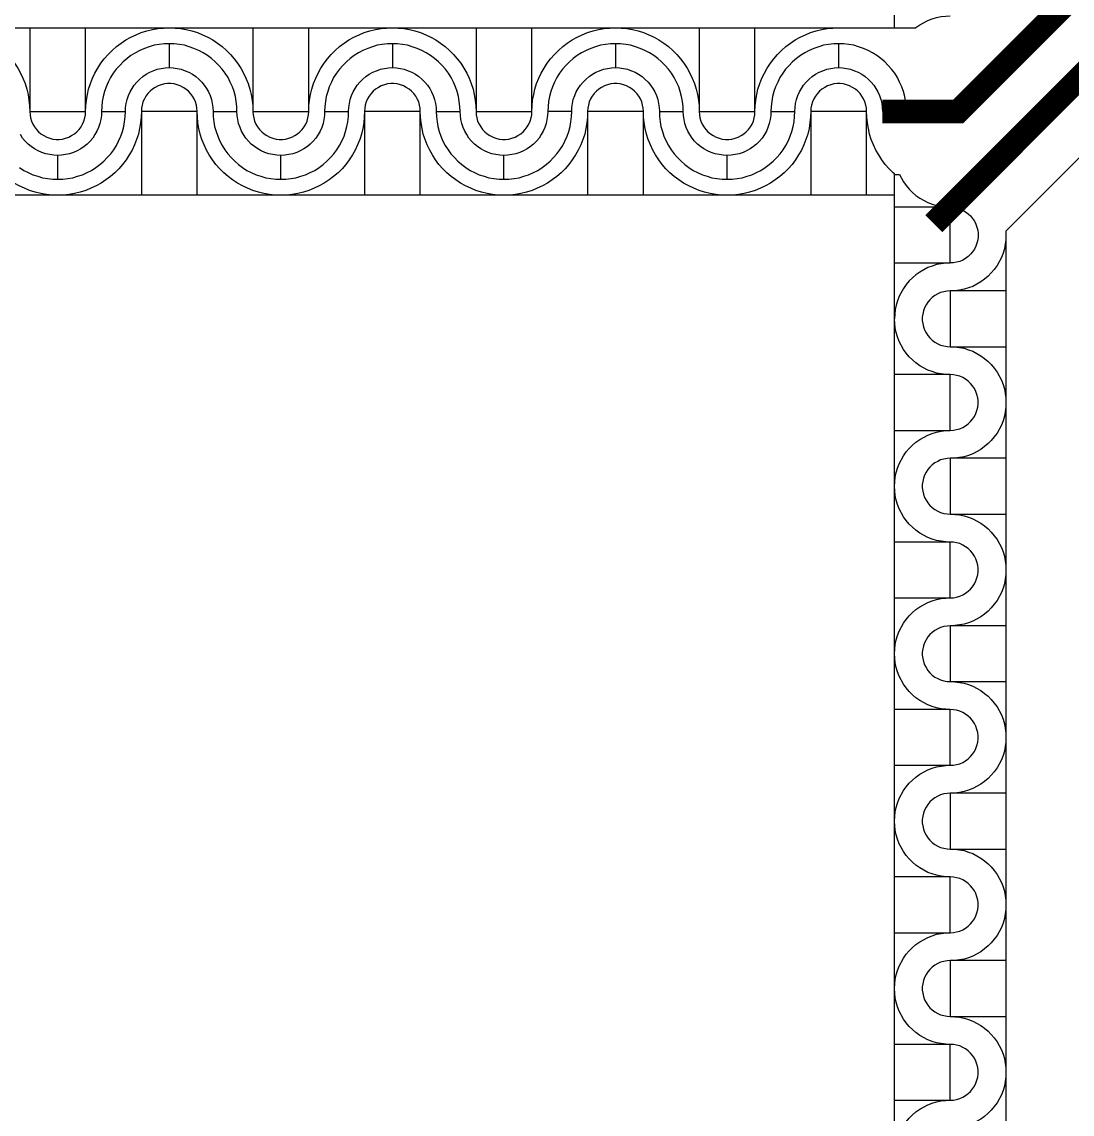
# Model space of a CAD drawing. Extents: x 190.8 to 267.1, y 124 to 174.8.
# Drawn here: x 232.27 to 233.588, y 162.423 to 163.793 of the extents above; entities that cross this region are included whole.
import ezdxf

# ---------------------------------------------------------------- set-up
doc = ezdxf.new("R2010")
doc.units = 0
doc.header["$MEASUREMENT"] = 0

msp = doc.modelspace()

# ---------------------------------------------------------------- linework, layer by layer
msp.add_line((231.2646, 163.7856), (233.3913, 163.7856))
for points in [[(233.3646, 163.7856), (233.3646, 165.8023)], [(233.3913, 163.7856), (233.3916, 163.7858), (233.3964, 163.7893), (233.4064, 163.7948), (233.4119, 163.7968), (233.4174, 163.7986), (233.4231, 163.7996), (233.4289, 163.8003), (233.4346, 163.8006)], [(232.1746, 163.7856), (232.1819, 163.7853), (232.1889, 163.7846), (232.1959, 163.7833), (232.2029, 163.7818), (232.2099, 163.7796), (232.2164, 163.7768), (232.2229, 163.7738), (232.2291, 163.7703), (232.2351, 163.7663), (232.2409, 163.7621), (232.2464, 163.7573), (232.2514, 163.7523), (232.2561, 163.7468), (232.2604, 163.7411), (232.2644, 163.7351), (232.2679, 163.7288), (232.2709, 163.7223), (232.2736, 163.7158), (232.2759, 163.7088), (232.2774, 163.7018), (232.2786, 163.6948), (232.2794, 163.6878), (232.2796, 163.6806)], [(232.2796, 163.7856), (232.2796, 163.6806), (232.3496, 163.6806), (232.3496, 163.7856)], [(232.3496, 163.6806), (232.3499, 163.6878), (232.3506, 163.6948), (232.3519, 163.7018), (232.3534, 163.7088), (232.3556, 163.7158), (232.3584, 163.7223), (232.3614, 163.7288), (232.3649, 163.7351), (232.3689, 163.7411), (232.3731, 163.7468), (232.3779, 163.7523), (232.3829, 163.7573), (232.3884, 163.7621), (232.3941, 163.7663), (232.4001, 163.7703), (232.4064, 163.7738), (232.4129, 163.7768), (232.4194, 163.7796), (232.4264, 163.7818), (232.4334, 163.7833), (232.4404, 163.7846), (232.4474, 163.7853), (232.4546, 163.7856)], [(232.4546, 163.7856), (232.4619, 163.7853), (232.4689, 163.7846), (232.4759, 163.7833), (232.4829, 163.7818), (232.4899, 163.7796), (232.4964, 163.7768), (232.5029, 163.7738), (232.5091, 163.7703), (232.5151, 163.7663), (232.5209, 163.7621), (232.5264, 163.7573), (232.5314, 163.7523), (232.5361, 163.7468), (232.5404, 163.7411), (232.5444, 163.7351), (232.5479, 163.7288), (232.5509, 163.7223), (232.5536, 163.7158), (232.5559, 163.7088), (232.5574, 163.7018), (232.5586, 163.6948), (232.5594, 163.6878), (232.5596, 163.6806)], [(232.5596, 163.7856), (232.5596, 163.6806), (232.6296, 163.6806), (232.6296, 163.7856)], [(232.6296, 163.6806), (232.6299, 163.6878), (232.6306, 163.6948), (232.6319, 163.7018), (232.6334, 163.7088), (232.6356, 163.7158), (232.6384, 163.7223), (232.6414, 163.7288), (232.6449, 163.7351), (232.6489, 163.7411), (232.6531, 163.7468), (232.6579, 163.7523), (232.6629, 163.7573), (232.6684, 163.7621), (232.6741, 163.7663), (232.6801, 163.7703), (232.6864, 163.7738), (232.6929, 163.7768), (232.6994, 163.7796), (232.7064, 163.7818), (232.7134, 163.7833), (232.7204, 163.7846), (232.7274, 163.7853), (232.7346, 163.7856)], [(232.7346, 163.7856), (232.7419, 163.7853), (232.7489, 163.7846), (232.7559, 163.7833), (232.7629, 163.7818), (232.7699, 163.7796), (232.7764, 163.7768), (232.7829, 163.7738), (232.7891, 163.7703), (232.7951, 163.7663), (232.8009, 163.7621), (232.8064, 163.7573), (232.8114, 163.7523), (232.8161, 163.7468), (232.8204, 163.7411), (232.8244, 163.7351), (232.8279, 163.7288), (232.8309, 163.7223), (232.8336, 163.7158), (232.8359, 163.7088), (232.8374, 163.7018), (232.8386, 163.6948), (232.8394, 163.6878), (232.8396, 163.6806)], [(232.8396, 163.7856), (232.8396, 163.6806), (232.9096, 163.6806), (232.9096, 163.7856)], [(232.9096, 163.6806), (232.9099, 163.6878), (232.9106, 163.6948), (232.9119, 163.7018), (232.9134, 163.7088), (232.9156, 163.7158), (232.9184, 163.7223), (232.9214, 163.7288), (232.9249, 163.7351), (232.9289, 163.7411), (232.9331, 163.7468), (232.9379, 163.7523), (232.9429, 163.7573), (232.9484, 163.7621), (232.9541, 163.7663), (232.9601, 163.7703), (232.9664, 163.7738), (232.9729, 163.7768), (232.9794, 163.7796), (232.9864, 163.7818), (232.9934, 163.7833), (233.0004, 163.7846), (233.0074, 163.7853), (233.0146, 163.7856)], [(233.0146, 163.7856), (233.0219, 163.7853), (233.0289, 163.7846), (233.0359, 163.7833), (233.0429, 163.7818), (233.0499, 163.7796), (233.0564, 163.7768), (233.0629, 163.7738), (233.0691, 163.7703), (233.0751, 163.7663), (233.0809, 163.7621), (233.0864, 163.7573), (233.0914, 163.7523), (233.0961, 163.7468), (233.1004, 163.7411), (233.1044, 163.7351), (233.1079, 163.7288), (233.1109, 163.7223), (233.1136, 163.7158), (233.1159, 163.7088), (233.1174, 163.7018), (233.1186, 163.6948), (233.1194, 163.6878), (233.1196, 163.6806)], [(233.1196, 163.7856), (233.1196, 163.6806), (233.1896, 163.6806), (233.1896, 163.7856)], [(233.1896, 163.6806), (233.1899, 163.6878), (233.1906, 163.6948), (233.1919, 163.7018), (233.1934, 163.7088), (233.1956, 163.7158), (233.1984, 163.7223), (233.2014, 163.7288), (233.2049, 163.7351), (233.2089, 163.7411), (233.2131, 163.7468), (233.2179, 163.7523), (233.2229, 163.7573), (233.2284, 163.7621), (233.2341, 163.7663), (233.2401, 163.7703), (233.2464, 163.7738), (233.2529, 163.7768), (233.2594, 163.7796), (233.2664, 163.7818), (233.2734, 163.7833), (233.2804, 163.7846), (233.2874, 163.7853), (233.2946, 163.7856)], [(232.4546, 163.7656), (232.4484, 163.7653), (232.4419, 163.7646), (232.4356, 163.7636), (232.4296, 163.7618), (232.4236, 163.7598), (232.4176, 163.7571), (232.4121, 163.7543), (232.4066, 163.7508), (232.4016, 163.7471), (232.3969, 163.7428), (232.3924, 163.7383), (232.3881, 163.7336), (232.3844, 163.7286), (232.3809, 163.7231), (232.3781, 163.7176), (232.3754, 163.7116), (232.3734, 163.7056), (232.3716, 163.6996), (232.3706, 163.6933), (232.3699, 163.6868), (232.3696, 163.6806), (232.3996, 163.6806), (232.3999, 163.6856), (232.4006, 163.6906), (232.4016, 163.6956), (232.4034, 163.7006), (232.4054, 163.7051), (232.4079, 163.7096), (232.4106, 163.7138), (232.4139, 163.7176), (232.4176, 163.7213), (232.4214, 163.7246), (232.4256, 163.7273), (232.4301, 163.7298), (232.4346, 163.7318), (232.4396, 163.7336), (232.4446, 163.7346), (232.4496, 163.7353), (232.4546, 163.7356)], [(232.7346, 163.7656), (232.7284, 163.7653), (232.7219, 163.7646), (232.7156, 163.7636), (232.7096, 163.7618), (232.7036, 163.7598), (232.6976, 163.7571), (232.6921, 163.7543), (232.6866, 163.7508), (232.6816, 163.7471), (232.6769, 163.7428), (232.6724, 163.7383), (232.6681, 163.7336), (232.6644, 163.7286), (232.6609, 163.7231), (232.6581, 163.7176), (232.6554, 163.7116), (232.6534, 163.7056), (232.6516, 163.6996), (232.6506, 163.6933), (232.6499, 163.6868), (232.6496, 163.6806), (232.6796, 163.6806), (232.6799, 163.6856), (232.6806, 163.6906), (232.6816, 163.6956), (232.6834, 163.7006), (232.6854, 163.7051), (232.6879, 163.7096), (232.6906, 163.7138), (232.6939, 163.7176), (232.6976, 163.7213), (232.7014, 163.7246), (232.7056, 163.7273), (232.7101, 163.7298), (232.7146, 163.7318), (232.7196, 163.7336), (232.7246, 163.7346), (232.7296, 163.7353), (232.7346, 163.7356)], [(233.0146, 163.7656), (233.0084, 163.7653), (233.0019, 163.7646), (232.9956, 163.7636), (232.9896, 163.7618), (232.9836, 163.7598), (232.9776, 163.7571), (232.9721, 163.7543), (232.9666, 163.7508), (232.9616, 163.7471), (232.9569, 163.7428), (232.9524, 163.7383), (232.9481, 163.7336), (232.9444, 163.7286), (232.9409, 163.7231), (232.9381, 163.7176), (232.9354, 163.7116), (232.9334, 163.7056), (232.9316, 163.6996), (232.9306, 163.6933), (232.9299, 163.6868), (232.9296, 163.6806)], [(233.2946, 163.7656), (233.2884, 163.7653), (233.2819, 163.7646), (233.2756, 163.7636), (233.2696, 163.7618), (233.2636, 163.7598), (233.2576, 163.7571), (233.2521, 163.7543), (233.2466, 163.7508), (233.2416, 163.7471), (233.2369, 163.7428), (233.2324, 163.7383), (233.2281, 163.7336), (233.2244, 163.7286), (233.2209, 163.7231), (233.2181, 163.7176), (233.2154, 163.7116), (233.2134, 163.7056), (233.2116, 163.6996), (233.2106, 163.6933), (233.2099, 163.6868), (233.2096, 163.6806), (233.2396, 163.6806), (233.2399, 163.6856), (233.2406, 163.6906), (233.2416, 163.6956), (233.2434, 163.7006), (233.2454, 163.7051), (233.2479, 163.7096), (233.2506, 163.7138), (233.2539, 163.7176), (233.2576, 163.7213), (233.2614, 163.7246), (233.2656, 163.7273), (233.2701, 163.7298), (233.2746, 163.7318), (233.2796, 163.7336), (233.2846, 163.7346), (233.2896, 163.7353), (233.2946, 163.7356)], [(232.9596, 163.6806), (232.9599, 163.6856), (232.9606, 163.6906), (232.9616, 163.6956), (232.9634, 163.7006), (232.9654, 163.7051), (232.9679, 163.7096), (232.9706, 163.7138), (232.9739, 163.7176), (232.9776, 163.7213), (232.9814, 163.7246), (232.9856, 163.7273), (232.9901, 163.7298), (232.9946, 163.7318), (232.9996, 163.7336), (233.0046, 163.7346), (233.0096, 163.7353), (233.0146, 163.7356)], [(232.4896, 163.6806), (232.4894, 163.6846), (232.4886, 163.6886), (232.4876, 163.6926), (232.4859, 163.6963), (232.4839, 163.6998), (232.4814, 163.7031), (232.4786, 163.7061), (232.4756, 163.7086), (232.4721, 163.7108), (232.4684, 163.7128), (232.4646, 163.7141), (232.4606, 163.7151), (232.4566, 163.7156), (232.4526, 163.7156), (232.4486, 163.7151), (232.4446, 163.7141), (232.4406, 163.7128), (232.4371, 163.7108), (232.4336, 163.7086), (232.4306, 163.7061), (232.4279, 163.7031), (232.4254, 163.6998), (232.4234, 163.6963), (232.4216, 163.6926), (232.4206, 163.6886), (232.4199, 163.6846), (232.4196, 163.6806)], [(232.7696, 163.6806), (232.7694, 163.6846), (232.7686, 163.6886), (232.7676, 163.6926), (232.7659, 163.6963), (232.7639, 163.6998), (232.7614, 163.7031), (232.7586, 163.7061), (232.7556, 163.7086), (232.7521, 163.7108), (232.7484, 163.7128), (232.7446, 163.7141), (232.7406, 163.7151), (232.7366, 163.7156), (232.7326, 163.7156), (232.7286, 163.7151), (232.7246, 163.7141), (232.7206, 163.7128), (232.7171, 163.7108), (232.7136, 163.7086), (232.7106, 163.7061), (232.7079, 163.7031), (232.7054, 163.6998), (232.7034, 163.6963), (232.7016, 163.6926), (232.7006, 163.6886), (232.6999, 163.6846), (232.6996, 163.6806)], [(233.0496, 163.6806), (233.0494, 163.6846), (233.0486, 163.6886), (233.0476, 163.6926), (233.0459, 163.6963), (233.0439, 163.6998), (233.0414, 163.7031), (233.0386, 163.7061), (233.0356, 163.7086), (233.0321, 163.7108), (233.0284, 163.7128), (233.0246, 163.7141), (233.0206, 163.7151), (233.0166, 163.7156), (233.0126, 163.7156), (233.0086, 163.7151), (233.0046, 163.7141), (233.0006, 163.7128), (232.9971, 163.7108), (232.9936, 163.7086), (232.9906, 163.7061), (232.9879, 163.7031), (232.9854, 163.6998), (232.9834, 163.6963), (232.9816, 163.6926), (232.9806, 163.6886), (232.9799, 163.6846), (232.9796, 163.6806)], [(233.3296, 163.6806), (233.3294, 163.6846), (233.3286, 163.6886), (233.3276, 163.6926), (233.3259, 163.6963), (233.3239, 163.6998), (233.3214, 163.7031), (233.3186, 163.7061), (233.3156, 163.7086), (233.3121, 163.7108), (233.3084, 163.7128), (233.3046, 163.7141), (233.3006, 163.7151), (233.2966, 163.7156), (233.2926, 163.7156), (233.2886, 163.7151), (233.2846, 163.7141), (233.2806, 163.7128), (233.2771, 163.7108), (233.2736, 163.7086), (233.2706, 163.7061), (233.2679, 163.7031), (233.2654, 163.6998), (233.2634, 163.6963), (233.2616, 163.6926), (233.2606, 163.6886), (233.2599, 163.6846), (233.2596, 163.6806)], [(232.3146, 163.5756), (232.3074, 163.5758), (232.3004, 163.5766), (232.2934, 163.5778), (232.2864, 163.5793), (232.2794, 163.5816), (232.2729, 163.5843), (232.2664, 163.5873), (232.2601, 163.5908), (232.2541, 163.5948), (232.2484, 163.5991), (232.2429, 163.6038), (232.2379, 163.6088), (232.2331, 163.6143), (232.2289, 163.6201), (232.2249, 163.6261), (232.2214, 163.6323), (232.2184, 163.6388), (232.2156, 163.6453), (232.2134, 163.6523), (232.2119, 163.6593), (232.2106, 163.6663), (232.2099, 163.6733), (232.2096, 163.6806)], [(232.2796, 163.6806), (232.2799, 163.6766), (232.2806, 163.6726), (232.2816, 163.6686), (232.2834, 163.6648), (232.2854, 163.6613), (232.2879, 163.6581), (232.2906, 163.6551), (232.2936, 163.6526), (232.2971, 163.6503), (232.3009, 163.6483), (232.3046, 163.6471), (232.3086, 163.6461), (232.3126, 163.6456), (232.3166, 163.6456), (232.3206, 163.6461), (232.3246, 163.6471), (232.3286, 163.6483), (232.3321, 163.6503), (232.3356, 163.6526), (232.3386, 163.6551), (232.3414, 163.6581), (232.3439, 163.6613), (232.3459, 163.6648), (232.3476, 163.6686), (232.3486, 163.6726), (232.3494, 163.6766), (232.3496, 163.6806)], [(232.3696, 163.6806), (232.3694, 163.6756), (232.3686, 163.6706), (232.3676, 163.6656), (232.3659, 163.6606), (232.3639, 163.6561), (232.3614, 163.6516), (232.3586, 163.6473), (232.3554, 163.6436), (232.3516, 163.6398), (232.3479, 163.6366), (232.3436, 163.6338), (232.3391, 163.6313), (232.3346, 163.6293), (232.3296, 163.6276), (232.3246, 163.6266), (232.3196, 163.6258), (232.3146, 163.6256)], [(232.4196, 163.6806), (232.4194, 163.6733), (232.4186, 163.6663), (232.4174, 163.6593), (232.4159, 163.6523), (232.4136, 163.6453), (232.4109, 163.6388), (232.4079, 163.6323), (232.4044, 163.6261), (232.4004, 163.6201), (232.3961, 163.6143), (232.3914, 163.6088), (232.3864, 163.6038), (232.3809, 163.5991), (232.3751, 163.5948), (232.3691, 163.5908), (232.3629, 163.5873), (232.3564, 163.5843), (232.3499, 163.5816), (232.3429, 163.5793), (232.3359, 163.5778), (232.3289, 163.5766), (232.3219, 163.5758), (232.3146, 163.5756)], [(232.3146, 163.5956), (232.3209, 163.5958), (232.3274, 163.5966), (232.3336, 163.5976), (232.3396, 163.5993), (232.3456, 163.6013), (232.3516, 163.6041), (232.3571, 163.6068), (232.3626, 163.6103), (232.3676, 163.6141), (232.3724, 163.6183), (232.3769, 163.6228), (232.3811, 163.6276), (232.3849, 163.6326), (232.3884, 163.6381), (232.3911, 163.6436), (232.3939, 163.6496), (232.3959, 163.6556), (232.3976, 163.6616), (232.3986, 163.6678), (232.3994, 163.6743), (232.3996, 163.6806)], [(232.4896, 163.5756), (232.4896, 163.6806), (232.4196, 163.6806), (232.4196, 163.5756)], [(232.5946, 163.5756), (232.5874, 163.5758), (232.5804, 163.5766), (232.5734, 163.5778), (232.5664, 163.5793), (232.5594, 163.5816), (232.5529, 163.5843), (232.5464, 163.5873), (232.5401, 163.5908), (232.5341, 163.5948), (232.5284, 163.5991), (232.5229, 163.6038), (232.5179, 163.6088), (232.5131, 163.6143), (232.5089, 163.6201), (232.5049, 163.6261), (232.5014, 163.6323), (232.4984, 163.6388), (232.4956, 163.6453), (232.4934, 163.6523), (232.4919, 163.6593), (232.4906, 163.6663), (232.4899, 163.6733), (232.4896, 163.6806)], [(232.5096, 163.6806), (232.5099, 163.6743), (232.5106, 163.6678), (232.5116, 163.6616), (232.5134, 163.6556), (232.5154, 163.6496), (232.5181, 163.6436), (232.5209, 163.6381), (232.5244, 163.6326), (232.5281, 163.6276), (232.5324, 163.6228), (232.5369, 163.6183), (232.5416, 163.6141), (232.5466, 163.6103), (232.5521, 163.6068), (232.5576, 163.6041), (232.5636, 163.6013), (232.5696, 163.5993), (232.5756, 163.5976), (232.5819, 163.5966), (232.5884, 163.5958), (232.5946, 163.5956), (232.5946, 163.6256), (232.5896, 163.6258), (232.5846, 163.6266), (232.5796, 163.6276), (232.5746, 163.6293), (232.5701, 163.6313), (232.5656, 163.6338), (232.5614, 163.6366), (232.5576, 163.6398), (232.5539, 163.6436), (232.5506, 163.6473), (232.5479, 163.6516), (232.5454, 163.6561), (232.5434, 163.6606), (232.5416, 163.6656), (232.5406, 163.6706), (232.5399, 163.6756), (232.5396, 163.6806)], [(232.5596, 163.6806), (232.5599, 163.6766), (232.5606, 163.6726), (232.5616, 163.6686), (232.5634, 163.6648), (232.5654, 163.6613), (232.5679, 163.6581), (232.5706, 163.6551), (232.5736, 163.6526), (232.5771, 163.6503), (232.5809, 163.6483), (232.5846, 163.6471), (232.5886, 163.6461), (232.5926, 163.6456), (232.5966, 163.6456), (232.6006, 163.6461), (232.6046, 163.6471), (232.6086, 163.6483), (232.6121, 163.6503), (232.6156, 163.6526), (232.6186, 163.6551), (232.6214, 163.6581), (232.6239, 163.6613), (232.6259, 163.6648), (232.6276, 163.6686), (232.6286, 163.6726), (232.6294, 163.6766), (232.6296, 163.6806)], [(232.6496, 163.6806), (232.6494, 163.6756), (232.6486, 163.6706), (232.6476, 163.6656), (232.6459, 163.6606), (232.6439, 163.6561), (232.6414, 163.6516), (232.6386, 163.6473), (232.6354, 163.6436), (232.6316, 163.6398), (232.6279, 163.6366), (232.6236, 163.6338), (232.6191, 163.6313), (232.6146, 163.6293), (232.6096, 163.6276), (232.6046, 163.6266), (232.5996, 163.6258), (232.5946, 163.6256)], [(232.6996, 163.6806), (232.6994, 163.6733), (232.6986, 163.6663), (232.6974, 163.6593), (232.6959, 163.6523), (232.6936, 163.6453), (232.6909, 163.6388), (232.6879, 163.6323), (232.6844, 163.6261), (232.6804, 163.6201), (232.6761, 163.6143), (232.6714, 163.6088), (232.6664, 163.6038), (232.6609, 163.5991), (232.6551, 163.5948), (232.6491, 163.5908), (232.6429, 163.5873), (232.6364, 163.5843), (232.6299, 163.5816), (232.6229, 163.5793), (232.6159, 163.5778), (232.6089, 163.5766), (232.6019, 163.5758), (232.5946, 163.5756)], [(232.5946, 163.5956), (232.6009, 163.5958), (232.6074, 163.5966), (232.6136, 163.5976), (232.6196, 163.5993), (232.6256, 163.6013), (232.6316, 163.6041), (232.6371, 163.6068), (232.6426, 163.6103), (232.6476, 163.6141), (232.6524, 163.6183), (232.6569, 163.6228), (232.6611, 163.6276), (232.6649, 163.6326), (232.6684, 163.6381), (232.6711, 163.6436), (232.6739, 163.6496), (232.6759, 163.6556), (232.6776, 163.6616), (232.6786, 163.6678), (232.6794, 163.6743), (232.6796, 163.6806)], [(232.7696, 163.5756), (232.7696, 163.6806), (232.6996, 163.6806), (232.6996, 163.5756)], [(232.8746, 163.5756), (232.8674, 163.5758), (232.8604, 163.5766), (232.8534, 163.5778), (232.8464, 163.5793), (232.8394, 163.5816), (232.8329, 163.5843), (232.8264, 163.5873), (232.8201, 163.5908), (232.8141, 163.5948), (232.8084, 163.5991), (232.8029, 163.6038), (232.7979, 163.6088), (232.7931, 163.6143), (232.7889, 163.6201), (232.7849, 163.6261), (232.7814, 163.6323), (232.7784, 163.6388), (232.7756, 163.6453), (232.7734, 163.6523), (232.7719, 163.6593), (232.7706, 163.6663), (232.7699, 163.6733), (232.7696, 163.6806)], [(232.7896, 163.6806), (232.7899, 163.6743), (232.7906, 163.6678), (232.7916, 163.6616), (232.7934, 163.6556), (232.7954, 163.6496), (232.7981, 163.6436), (232.8009, 163.6381), (232.8044, 163.6326), (232.8081, 163.6276), (232.8124, 163.6228), (232.8169, 163.6183), (232.8216, 163.6141), (232.8266, 163.6103), (232.8321, 163.6068), (232.8376, 163.6041), (232.8436, 163.6013), (232.8496, 163.5993), (232.8556, 163.5976), (232.8619, 163.5966), (232.8684, 163.5958), (232.8746, 163.5956), (232.8746, 163.6256), (232.8696, 163.6258), (232.8646, 163.6266), (232.8596, 163.6276), (232.8546, 163.6293), (232.8501, 163.6313), (232.8456, 163.6338), (232.8414, 163.6366), (232.8376, 163.6398), (232.8339, 163.6436), (232.8306, 163.6473), (232.8279, 163.6516), (232.8254, 163.6561), (232.8234, 163.6606), (232.8216, 163.6656), (232.8206, 163.6706), (232.8199, 163.6756), (232.8196, 163.6806)], [(232.8396, 163.6806), (232.8399, 163.6766), (232.8406, 163.6726), (232.8416, 163.6686), (232.8434, 163.6648), (232.8454, 163.6613), (232.8479, 163.6581), (232.8506, 163.6551), (232.8536, 163.6526), (232.8571, 163.6503), (232.8609, 163.6483), (232.8646, 163.6471), (232.8686, 163.6461), (232.8726, 163.6456), (232.8766, 163.6456), (232.8806, 163.6461), (232.8846, 163.6471), (232.8886, 163.6483), (232.8921, 163.6503), (232.8956, 163.6526), (232.8986, 163.6551), (232.9014, 163.6581), (232.9039, 163.6613), (232.9059, 163.6648), (232.9076, 163.6686), (232.9086, 163.6726), (232.9094, 163.6766), (232.9096, 163.6806)], [(232.8746, 163.5956), (232.8809, 163.5958), (232.8874, 163.5966), (232.8936, 163.5976), (232.8996, 163.5993), (232.9056, 163.6013), (232.9116, 163.6041), (232.9171, 163.6068), (232.9226, 163.6103), (232.9276, 163.6141), (232.9324, 163.6183), (232.9369, 163.6228), (232.9411, 163.6276), (232.9449, 163.6326), (232.9484, 163.6381), (232.9511, 163.6436), (232.9539, 163.6496), (232.9559, 163.6556), (232.9576, 163.6616), (232.9586, 163.6678), (232.9594, 163.6743), (232.9596, 163.6806), (232.9296, 163.6806), (232.9294, 163.6756), (232.9286, 163.6706), (232.9276, 163.6656), (232.9259, 163.6606), (232.9239, 163.6561), (232.9214, 163.6516), (232.9186, 163.6473), (232.9154, 163.6436), (232.9116, 163.6398), (232.9079, 163.6366), (232.9036, 163.6338), (232.8991, 163.6313), (232.8946, 163.6293), (232.8896, 163.6276), (232.8846, 163.6266), (232.8796, 163.6258), (232.8746, 163.6256)], [(232.9796, 163.6806), (232.9794, 163.6733), (232.9786, 163.6663), (232.9774, 163.6593), (232.9759, 163.6523), (232.9736, 163.6453), (232.9709, 163.6388), (232.9679, 163.6323), (232.9644, 163.6261), (232.9604, 163.6201), (232.9561, 163.6143), (232.9514, 163.6088), (232.9464, 163.6038), (232.9409, 163.5991), (232.9351, 163.5948), (232.9291, 163.5908), (232.9229, 163.5873), (232.9164, 163.5843), (232.9099, 163.5816), (232.9029, 163.5793), (232.8959, 163.5778), (232.8889, 163.5766), (232.8819, 163.5758), (232.8746, 163.5756)], [(233.0496, 163.5756), (233.0496, 163.6806), (232.9796, 163.6806), (232.9796, 163.5756)], [(233.1546, 163.5756), (233.1474, 163.5758), (233.1404, 163.5766), (233.1334, 163.5778), (233.1264, 163.5793), (233.1194, 163.5816), (233.1129, 163.5843), (233.1064, 163.5873), (233.1001, 163.5908), (233.0941, 163.5948), (233.0884, 163.5991), (233.0829, 163.6038), (233.0779, 163.6088), (233.0731, 163.6143), (233.0689, 163.6201), (233.0649, 163.6261), (233.0614, 163.6323), (233.0584, 163.6388), (233.0556, 163.6453), (233.0534, 163.6523), (233.0519, 163.6593), (233.0506, 163.6663), (233.0499, 163.6733), (233.0496, 163.6806)], [(233.0696, 163.6806), (233.0699, 163.6743), (233.0706, 163.6678), (233.0716, 163.6616), (233.0734, 163.6556), (233.0754, 163.6496), (233.0781, 163.6436), (233.0809, 163.6381), (233.0844, 163.6326), (233.0881, 163.6276), (233.0924, 163.6228), (233.0969, 163.6183), (233.1016, 163.6141), (233.1066, 163.6103), (233.1121, 163.6068), (233.1176, 163.6041), (233.1236, 163.6013), (233.1296, 163.5993), (233.1356, 163.5976), (233.1419, 163.5966), (233.1484, 163.5958), (233.1546, 163.5956), (233.1546, 163.6256), (233.1496, 163.6258), (233.1446, 163.6266), (233.1396, 163.6276), (233.1346, 163.6293), (233.1301, 163.6313), (233.1256, 163.6338), (233.1214, 163.6366), (233.1176, 163.6398), (233.1139, 163.6436), (233.1106, 163.6473), (233.1079, 163.6516), (233.1054, 163.6561), (233.1034, 163.6606), (233.1016, 163.6656), (233.1006, 163.6706), (233.0999, 163.6756), (233.0996, 163.6806)], [(233.1196, 163.6806), (233.1199, 163.6766), (233.1206, 163.6726), (233.1216, 163.6686), (233.1234, 163.6648), (233.1254, 163.6613), (233.1279, 163.6581), (233.1306, 163.6551), (233.1336, 163.6526), (233.1371, 163.6503), (233.1409, 163.6483), (233.1446, 163.6471), (233.1486, 163.6461), (233.1526, 163.6456), (233.1566, 163.6456), (233.1606, 163.6461), (233.1646, 163.6471), (233.1686, 163.6483), (233.1721, 163.6503), (233.1756, 163.6526), (233.1786, 163.6551), (233.1814, 163.6581), (233.1839, 163.6613), (233.1859, 163.6648), (233.1876, 163.6686), (233.1886, 163.6726), (233.1894, 163.6766), (233.1896, 163.6806)], [(233.2096, 163.6806), (233.2094, 163.6756), (233.2086, 163.6706), (233.2076, 163.6656), (233.2059, 163.6606), (233.2039, 163.6561), (233.2014, 163.6516), (233.1986, 163.6473), (233.1954, 163.6436), (233.1916, 163.6398), (233.1879, 163.6366), (233.1836, 163.6338), (233.1791, 163.6313), (233.1746, 163.6293), (233.1696, 163.6276), (233.1646, 163.6266), (233.1596, 163.6258), (233.1546, 163.6256)], [(233.2596, 163.6806), (233.2594, 163.6733), (233.2586, 163.6663), (233.2574, 163.6593), (233.2559, 163.6523), (233.2536, 163.6453), (233.2509, 163.6388), (233.2479, 163.6323), (233.2444, 163.6261), (233.2404, 163.6201), (233.2361, 163.6143), (233.2314, 163.6088), (233.2264, 163.6038), (233.2209, 163.5991), (233.2151, 163.5948), (233.2091, 163.5908), (233.2029, 163.5873), (233.1964, 163.5843), (233.1899, 163.5816), (233.1829, 163.5793), (233.1759, 163.5778), (233.1689, 163.5766), (233.1619, 163.5758), (233.1546, 163.5756)], [(233.1546, 163.5956), (233.1609, 163.5958), (233.1674, 163.5966), (233.1736, 163.5976), (233.1796, 163.5993), (233.1856, 163.6013), (233.1916, 163.6041), (233.1971, 163.6068), (233.2026, 163.6103), (233.2076, 163.6141), (233.2124, 163.6183), (233.2169, 163.6228), (233.2211, 163.6276), (233.2249, 163.6326), (233.2284, 163.6381), (233.2311, 163.6436), (233.2339, 163.6496), (233.2359, 163.6556), (233.2376, 163.6616), (233.2386, 163.6678), (233.2394, 163.6743), (233.2396, 163.6806)], [(233.3296, 163.5756), (233.3296, 163.6806), (233.2596, 163.6806), (233.2596, 163.5756)], [(233.3646, 163.6023), (233.3629, 163.6038), (233.3579, 163.6088), (233.3531, 163.6143), (233.3489, 163.6201), (233.3449, 163.6261), (233.3414, 163.6323), (233.3384, 163.6388), (233.3356, 163.6453), (233.3334, 163.6523), (233.3319, 163.6593), (233.3306, 163.6663), (233.3299, 163.6733), (233.3296, 163.6806)], [(235.6313, 163.6806), (233.6546, 163.6806), (233.5046, 163.5306), (233.5046, 161.6306), (233.6546, 161.4806), (235.6313, 161.4806)], [(232.2666, 163.6103), (232.2721, 163.6068), (232.2776, 163.6041), (232.2836, 163.6013), (232.2896, 163.5993), (232.2956, 163.5976), (232.3019, 163.5966), (232.3084, 163.5958), (232.3146, 163.5956), (232.3146, 163.6256), (232.3096, 163.6258), (232.3046, 163.6266), (232.2996, 163.6276), (232.2946, 163.6293), (232.2901, 163.6313), (232.2856, 163.6338), (232.2814, 163.6366), (232.2776, 163.6398), (232.2739, 163.6436), (232.2706, 163.6473), (232.2679, 163.6516)], [(233.3646, 161.5856), (233.3646, 163.6023)], [(233.3646, 163.6016), (233.3708, 163.6016), (233.3759, 163.5923), (233.3794, 163.5876), (233.3831, 163.5831), (233.3871, 163.5791), (233.3916, 163.5753), (233.3964, 163.5718), (233.4064, 163.5663), (233.4119, 163.5643), (233.4174, 163.5626), (233.4231, 163.5616), (233.4289, 163.5608), (233.4346, 163.5606)], [(233.3646, 163.5756), (231.2646, 163.5756)], [(233.3646, 163.4906), (233.4346, 163.4906), (233.4346, 163.5606), (233.3646, 163.5606)], [(233.4346, 163.5606), (233.4386, 163.5603), (233.4426, 163.5596), (233.4466, 163.5586), (233.4504, 163.5568), (233.4539, 163.5548), (233.4571, 163.5523), (233.4601, 163.5496), (233.4626, 163.5466), (233.4649, 163.5431), (233.4669, 163.5393), (233.4681, 163.5356), (233.4691, 163.5316), (233.4696, 163.5276), (233.4696, 163.5236), (233.4691, 163.5196), (233.4681, 163.5156), (233.4669, 163.5116), (233.4649, 163.5081), (233.4626, 163.5046), (233.4601, 163.5016), (233.4571, 163.4988), (233.4539, 163.4963), (233.4504, 163.4943), (233.4466, 163.4926), (233.4426, 163.4916), (233.4386, 163.4908), (233.4346, 163.4906)], [(233.5046, 163.5256), (233.5044, 163.5198), (233.5036, 163.5141), (233.5026, 163.5083), (233.5009, 163.5028), (233.4989, 163.4973), (233.4934, 163.4873), (233.4899, 163.4826), (233.4861, 163.4781), (233.4821, 163.4741), (233.4776, 163.4703), (233.4729, 163.4668), (233.4629, 163.4613), (233.4574, 163.4593), (233.4519, 163.4576), (233.4461, 163.4566), (233.4404, 163.4558), (233.4346, 163.4556)], [(233.4346, 163.4906), (233.4289, 163.4903), (233.4231, 163.4896), (233.4174, 163.4886), (233.4119, 163.4868), (233.4064, 163.4848), (233.3964, 163.4793), (233.3916, 163.4758), (233.3871, 163.4721), (233.3831, 163.4681), (233.3794, 163.4636), (233.3759, 163.4588), (233.3704, 163.4488), (233.3684, 163.4433), (233.3666, 163.4378), (233.3656, 163.4321), (233.3649, 163.4263), (233.3646, 163.4206)], [(233.4346, 163.4556), (233.4306, 163.4553), (233.4266, 163.4546), (233.4226, 163.4536), (233.4189, 163.4518), (233.4154, 163.4498), (233.4121, 163.4473), (233.4091, 163.4446), (233.4066, 163.4416), (233.4044, 163.4381), (233.4024, 163.4343), (233.4011, 163.4306), (233.4001, 163.4266), (233.3996, 163.4226), (233.3996, 163.4186), (233.4001, 163.4146), (233.4011, 163.4106), (233.4024, 163.4066), (233.4044, 163.4031), (233.4066, 163.3996), (233.4091, 163.3966), (233.4121, 163.3938), (233.4154, 163.3913), (233.4189, 163.3893), (233.4226, 163.3876), (233.4266, 163.3866), (233.4306, 163.3858), (233.4346, 163.3856)], [(233.5046, 163.4556), (233.4346, 163.4556), (233.4346, 163.3856), (233.5046, 163.3856)], [(233.4346, 163.3506), (233.4289, 163.3508), (233.4231, 163.3516), (233.4174, 163.3526), (233.4119, 163.3543), (233.4064, 163.3563), (233.3964, 163.3618), (233.3916, 163.3653), (233.3871, 163.3691), (233.3831, 163.3731), (233.3794, 163.3776), (233.3759, 163.3823), (233.3704, 163.3923), (233.3684, 163.3978), (233.3666, 163.4033), (233.3656, 163.4091), (233.3649, 163.4148), (233.3646, 163.4206)], [(233.4346, 163.3856), (233.4404, 163.3853), (233.4461, 163.3846), (233.4519, 163.3836), (233.4574, 163.3818), (233.4629, 163.3798), (233.4729, 163.3743), (233.4776, 163.3708), (233.4821, 163.3671), (233.4861, 163.3631), (233.4899, 163.3586), (233.4934, 163.3538), (233.4989, 163.3438), (233.5009, 163.3383), (233.5026, 163.3328), (233.5036, 163.3271), (233.5044, 163.3213), (233.5046, 163.3156)], [(233.3646, 163.2806), (233.4346, 163.2806), (233.4346, 163.3506), (233.3646, 163.3506)], [(233.4346, 163.2806), (233.4386, 163.2808), (233.4426, 163.2816), (233.4466, 163.2826), (233.4504, 163.2843), (233.4539, 163.2863), (233.4571, 163.2888), (233.4601, 163.2916), (233.4626, 163.2946), (233.4649, 163.2981), (233.4669, 163.3018), (233.4681, 163.3056), (233.4691, 163.3096), (233.4696, 163.3136), (233.4696, 163.3176), (233.4691, 163.3216), (233.4681, 163.3256), (233.4669, 163.3296), (233.4649, 163.3331), (233.4626, 163.3366), (233.4601, 163.3396), (233.4571, 163.3423), (233.4539, 163.3448), (233.4504, 163.3468), (233.4466, 163.3486), (233.4426, 163.3496), (233.4386, 163.3503), (233.4346, 163.3506)], [(233.5046, 163.3156), (233.5044, 163.3098), (233.5036, 163.3041), (233.5026, 163.2983), (233.5009, 163.2928), (233.4989, 163.2873), (233.4934, 163.2773), (233.4899, 163.2726), (233.4861, 163.2681), (233.4821, 163.2641), (233.4776, 163.2603), (233.4729, 163.2568), (233.4629, 163.2513), (233.4574, 163.2493), (233.4519, 163.2476), (233.4461, 163.2466), (233.4404, 163.2458), (233.4346, 163.2456)], [(233.3646, 163.2106), (233.3649, 163.2163), (233.3656, 163.2221), (233.3666, 163.2278), (233.3684, 163.2333), (233.3704, 163.2388), (233.3759, 163.2488), (233.3794, 163.2536), (233.3831, 163.2581), (233.3871, 163.2621), (233.3916, 163.2658), (233.3964, 163.2693), (233.4064, 163.2748), (233.4119, 163.2768), (233.4174, 163.2786), (233.4231, 163.2796), (233.4289, 163.2803), (233.4346, 163.2806)], [(233.4346, 163.2456), (233.4306, 163.2453), (233.4266, 163.2446), (233.4226, 163.2436), (233.4189, 163.2418), (233.4154, 163.2398), (233.4121, 163.2373), (233.4091, 163.2346), (233.4066, 163.2316), (233.4044, 163.2281), (233.4024, 163.2243), (233.4011, 163.2206), (233.4001, 163.2166), (233.3996, 163.2126), (233.3996, 163.2086), (233.4001, 163.2046), (233.4011, 163.2006), (233.4024, 163.1966), (233.4044, 163.1931), (233.4066, 163.1896), (233.4091, 163.1866), (233.4121, 163.1838), (233.4154, 163.1813), (233.4189, 163.1793), (233.4226, 163.1776), (233.4266, 163.1766), (233.4306, 163.1758), (233.4346, 163.1756)], [(233.5046, 163.2456), (233.4346, 163.2456), (233.4346, 163.1756), (233.5046, 163.1756)], [(233.4346, 163.1406), (233.4289, 163.1408), (233.4231, 163.1416), (233.4174, 163.1426), (233.4119, 163.1443), (233.4064, 163.1463), (233.3964, 163.1518), (233.3916, 163.1553), (233.3871, 163.1591), (233.3831, 163.1631), (233.3794, 163.1676), (233.3759, 163.1723), (233.3704, 163.1823), (233.3684, 163.1878), (233.3666, 163.1933), (233.3656, 163.1991), (233.3649, 163.2048), (233.3646, 163.2106)], [(233.4346, 163.1756), (233.4404, 163.1753), (233.4461, 163.1746), (233.4519, 163.1736), (233.4574, 163.1718), (233.4629, 163.1698), (233.4729, 163.1643), (233.4776, 163.1608), (233.4821, 163.1571), (233.4861, 163.1531), (233.4899, 163.1486), (233.4934, 163.1438), (233.4989, 163.1338), (233.5009, 163.1283), (233.5026, 163.1228), (233.5036, 163.1171), (233.5044, 163.1113), (233.5046, 163.1056)], [(233.3646, 163.0706), (233.4346, 163.0706), (233.4346, 163.1406), (233.3646, 163.1406)], [(233.4346, 163.0706), (233.4386, 163.0708), (233.4426, 163.0716), (233.4466, 163.0726), (233.4504, 163.0743), (233.4539, 163.0763), (233.4571, 163.0788), (233.4601, 163.0816), (233.4626, 163.0846), (233.4649, 163.0881), (233.4669, 163.0918), (233.4681, 163.0956), (233.4691, 163.0996), (233.4696, 163.1036), (233.4696, 163.1076), (233.4691, 163.1116), (233.4681, 163.1156), (233.4669, 163.1196), (233.4649, 163.1231), (233.4626, 163.1266), (233.4601, 163.1296), (233.4571, 163.1323), (233.4539, 163.1348), (233.4504, 163.1368), (233.4466, 163.1386), (233.4426, 163.1396), (233.4386, 163.1403), (233.4346, 163.1406)], [(233.5046, 163.1056), (233.5044, 163.0998), (233.5036, 163.0941), (233.5026, 163.0883), (233.5009, 163.0828), (233.4989, 163.0773), (233.4934, 163.0673), (233.4899, 163.0626), (233.4861, 163.0581), (233.4821, 163.0541), (233.4776, 163.0503), (233.4729, 163.0468), (233.4629, 163.0413), (233.4574, 163.0393), (233.4519, 163.0376), (233.4461, 163.0366), (233.4404, 163.0358), (233.4346, 163.0356)], [(233.3646, 163.0006), (233.3649, 163.0063), (233.3656, 163.0121), (233.3666, 163.0178), (233.3684, 163.0233), (233.3704, 163.0288), (233.3759, 163.0388), (233.3794, 163.0436), (233.3831, 163.0481), (233.3871, 163.0521), (233.3916, 163.0558), (233.3964, 163.0593), (233.4064, 163.0648), (233.4119, 163.0668), (233.4174, 163.0686), (233.4231, 163.0696), (233.4289, 163.0703), (233.4346, 163.0706)], [(233.4346, 163.0356), (233.4306, 163.0353), (233.4266, 163.0346), (233.4226, 163.0336), (233.4189, 163.0318), (233.4154, 163.0298), (233.4121, 163.0273), (233.4091, 163.0246), (233.4066, 163.0216), (233.4044, 163.0181), (233.4024, 163.0143), (233.4011, 163.0106), (233.4001, 163.0066), (233.3996, 163.0026), (233.3996, 162.9986), (233.4001, 162.9946), (233.4011, 162.9906), (233.4024, 162.9866), (233.4044, 162.9831), (233.4066, 162.9796), (233.4091, 162.9766), (233.4121, 162.9738), (233.4154, 162.9713), (233.4189, 162.9693), (233.4226, 162.9676), (233.4266, 162.9666), (233.4306, 162.9658), (233.4346, 162.9656)], [(233.5046, 163.0356), (233.4346, 163.0356), (233.4346, 162.9656), (233.5046, 162.9656)], [(233.4346, 162.9306), (233.4289, 162.9308), (233.4231, 162.9316), (233.4174, 162.9326), (233.4119, 162.9343), (233.4064, 162.9363), (233.3964, 162.9418), (233.3916, 162.9453), (233.3871, 162.9491), (233.3831, 162.9531), (233.3794, 162.9576), (233.3759, 162.9623), (233.3704, 162.9723), (233.3684, 162.9778), (233.3666, 162.9833), (233.3656, 162.9891), (233.3649, 162.9948), (233.3646, 163.0006)], [(233.4346, 162.9656), (233.4404, 162.9653), (233.4461, 162.9646), (233.4519, 162.9636), (233.4574, 162.9618), (233.4629, 162.9598), (233.4729, 162.9543), (233.4776, 162.9508), (233.4821, 162.9471), (233.4861, 162.9431), (233.4899, 162.9386), (233.4934, 162.9338), (233.4989, 162.9238), (233.5009, 162.9183), (233.5026, 162.9128), (233.5036, 162.9071), (233.5044, 162.9013), (233.5046, 162.8956)], [(233.3646, 162.8606), (233.4346, 162.8606), (233.4346, 162.9306), (233.3646, 162.9306)], [(233.4346, 162.8606), (233.4386, 162.8608), (233.4426, 162.8616), (233.4466, 162.8626), (233.4504, 162.8643), (233.4539, 162.8663), (233.4571, 162.8688), (233.4601, 162.8716), (233.4626, 162.8746), (233.4649, 162.8781), (233.4669, 162.8818), (233.4681, 162.8856), (233.4691, 162.8896), (233.4696, 162.8936), (233.4696, 162.8976), (233.4691, 162.9016), (233.4681, 162.9056), (233.4669, 162.9096), (233.4649, 162.9131), (233.4626, 162.9166), (233.4601, 162.9196), (233.4571, 162.9223), (233.4539, 162.9248), (233.4504, 162.9268), (233.4466, 162.9286), (233.4426, 162.9296), (233.4386, 162.9303), (233.4346, 162.9306)], [(233.5046, 162.8956), (233.5044, 162.8898), (233.5036, 162.8841), (233.5026, 162.8783), (233.5009, 162.8728), (233.4989, 162.8673), (233.4934, 162.8573), (233.4899, 162.8526), (233.4861, 162.8481), (233.4821, 162.8441), (233.4776, 162.8403), (233.4729, 162.8368), (233.4629, 162.8313), (233.4574, 162.8293), (233.4519, 162.8276), (233.4461, 162.8266), (233.4404, 162.8258), (233.4346, 162.8256)], [(233.3646, 162.7906), (233.3649, 162.7963), (233.3656, 162.8021), (233.3666, 162.8078), (233.3684, 162.8133), (233.3704, 162.8188), (233.3759, 162.8288), (233.3794, 162.8336), (233.3831, 162.8381), (233.3871, 162.8421), (233.3916, 162.8458), (233.3964, 162.8493), (233.4064, 162.8548), (233.4119, 162.8568), (233.4174, 162.8586), (233.4231, 162.8596), (233.4289, 162.8603), (233.4346, 162.8606)], [(233.4346, 162.8256), (233.4306, 162.8253), (233.4266, 162.8246), (233.4226, 162.8236), (233.4189, 162.8218), (233.4154, 162.8198), (233.4121, 162.8173), (233.4091, 162.8146), (233.4066, 162.8116), (233.4044, 162.8081), (233.4024, 162.8043), (233.4011, 162.8006), (233.4001, 162.7966), (233.3996, 162.7926), (233.3996, 162.7886), (233.4001, 162.7846), (233.4011, 162.7806), (233.4024, 162.7766), (233.4044, 162.7731), (233.4066, 162.7696), (233.4091, 162.7666), (233.4121, 162.7638), (233.4154, 162.7613), (233.4189, 162.7593), (233.4226, 162.7576), (233.4266, 162.7566), (233.4306, 162.7558), (233.4346, 162.7556)], [(233.5046, 162.8256), (233.4346, 162.8256), (233.4346, 162.7556), (233.5046, 162.7556)], [(233.4346, 162.7206), (233.4289, 162.7208), (233.4231, 162.7216), (233.4174, 162.7226), (233.4119, 162.7243), (233.4064, 162.7263), (233.3964, 162.7318), (233.3916, 162.7353), (233.3871, 162.7391), (233.3831, 162.7431), (233.3794, 162.7476), (233.3759, 162.7523), (233.3704, 162.7623), (233.3684, 162.7678), (233.3666, 162.7733), (233.3656, 162.7791), (233.3649, 162.7848), (233.3646, 162.7906)], [(233.4346, 162.7556), (233.4404, 162.7553), (233.4461, 162.7546), (233.4519, 162.7536), (233.4574, 162.7518), (233.4629, 162.7498), (233.4729, 162.7443), (233.4776, 162.7408), (233.4821, 162.7371), (233.4861, 162.7331), (233.4899, 162.7286), (233.4934, 162.7238), (233.4989, 162.7138), (233.5009, 162.7083), (233.5026, 162.7028), (233.5036, 162.6971), (233.5044, 162.6913), (233.5046, 162.6856)], [(233.3646, 162.6506), (233.4346, 162.6506), (233.4346, 162.7206), (233.3646, 162.7206)], [(233.4346, 162.6506), (233.4386, 162.6508), (233.4426, 162.6516), (233.4466, 162.6526), (233.4504, 162.6543), (233.4539, 162.6563), (233.4571, 162.6588), (233.4601, 162.6616), (233.4626, 162.6646), (233.4649, 162.6681), (233.4669, 162.6718), (233.4681, 162.6756), (233.4691, 162.6796), (233.4696, 162.6836), (233.4696, 162.6876), (233.4691, 162.6916), (233.4681, 162.6956), (233.4669, 162.6996), (233.4649, 162.7031), (233.4626, 162.7066), (233.4601, 162.7096), (233.4571, 162.7123), (233.4539, 162.7148), (233.4504, 162.7168), (233.4466, 162.7186), (233.4426, 162.7196), (233.4386, 162.7203), (233.4346, 162.7206)], [(233.5046, 162.6856), (233.5044, 162.6798), (233.5036, 162.6741), (233.5026, 162.6683), (233.5009, 162.6628), (233.4989, 162.6573), (233.4934, 162.6473), (233.4899, 162.6426), (233.4861, 162.6381), (233.4821, 162.6341), (233.4776, 162.6303), (233.4729, 162.6268), (233.4629, 162.6213), (233.4574, 162.6193), (233.4519, 162.6176), (233.4461, 162.6166), (233.4404, 162.6158), (233.4346, 162.6156)], [(233.3646, 162.5806), (233.3649, 162.5863), (233.3656, 162.5921), (233.3666, 162.5978), (233.3684, 162.6033), (233.3704, 162.6088), (233.3759, 162.6188), (233.3794, 162.6236), (233.3831, 162.6281), (233.3871, 162.6321), (233.3916, 162.6358), (233.3964, 162.6393), (233.4064, 162.6448), (233.4119, 162.6468), (233.4174, 162.6486), (233.4231, 162.6496), (233.4289, 162.6503), (233.4346, 162.6506)], [(233.4346, 162.6156), (233.4306, 162.6153), (233.4266, 162.6146), (233.4226, 162.6136), (233.4189, 162.6118), (233.4154, 162.6098), (233.4121, 162.6073), (233.4091, 162.6046), (233.4066, 162.6016), (233.4044, 162.5981), (233.4024, 162.5943), (233.4011, 162.5906), (233.4001, 162.5866), (233.3996, 162.5826), (233.3996, 162.5786), (233.4001, 162.5746), (233.4011, 162.5706), (233.4024, 162.5666), (233.4044, 162.5631), (233.4066, 162.5596), (233.4091, 162.5566), (233.4121, 162.5538), (233.4154, 162.5513), (233.4189, 162.5493), (233.4226, 162.5476), (233.4266, 162.5466), (233.4306, 162.5458), (233.4346, 162.5456)], [(233.5046, 162.6156), (233.4346, 162.6156), (233.4346, 162.5456), (233.5046, 162.5456)], [(233.4346, 162.5106), (233.4289, 162.5108), (233.4231, 162.5116), (233.4174, 162.5126), (233.4119, 162.5143), (233.4064, 162.5163), (233.3964, 162.5218), (233.3916, 162.5253), (233.3871, 162.5291), (233.3831, 162.5331), (233.3794, 162.5376), (233.3759, 162.5423), (233.3704, 162.5523), (233.3684, 162.5578), (233.3666, 162.5633), (233.3656, 162.5691), (233.3649, 162.5748), (233.3646, 162.5806)], [(233.4346, 162.5456), (233.4404, 162.5453), (233.4461, 162.5446), (233.4519, 162.5436), (233.4574, 162.5418), (233.4629, 162.5398), (233.4729, 162.5343), (233.4776, 162.5308), (233.4821, 162.5271), (233.4861, 162.5231), (233.4899, 162.5186), (233.4934, 162.5138), (233.4989, 162.5038), (233.5009, 162.4983), (233.5026, 162.4928), (233.5036, 162.4871), (233.5044, 162.4813), (233.5046, 162.4756)], [(233.3646, 162.4406), (233.4346, 162.4406), (233.4346, 162.5106), (233.3646, 162.5106)], [(233.4346, 162.4406), (233.4386, 162.4408), (233.4426, 162.4416), (233.4466, 162.4426), (233.4504, 162.4443), (233.4539, 162.4463), (233.4571, 162.4488), (233.4601, 162.4516), (233.4626, 162.4546), (233.4649, 162.4581), (233.4669, 162.4618), (233.4681, 162.4656), (233.4691, 162.4696), (233.4696, 162.4736), (233.4696, 162.4776), (233.4691, 162.4816), (233.4681, 162.4856), (233.4669, 162.4896), (233.4649, 162.4931), (233.4626, 162.4966), (233.4601, 162.4996), (233.4571, 162.5023), (233.4539, 162.5048), (233.4504, 162.5068), (233.4466, 162.5086), (233.4426, 162.5096), (233.4386, 162.5103), (233.4346, 162.5106)], [(233.5046, 162.4756), (233.5044, 162.4698), (233.5036, 162.4641), (233.5026, 162.4583), (233.5009, 162.4528), (233.4989, 162.4473), (233.4934, 162.4373), (233.4899, 162.4326), (233.4861, 162.4281), (233.4821, 162.4241), (233.4776, 162.4203), (233.4729, 162.4168), (233.4629, 162.4113), (233.4574, 162.4093), (233.4519, 162.4076), (233.4461, 162.4066), (233.4404, 162.4058), (233.4346, 162.4056)], [(233.3646, 162.3706), (233.3649, 162.3763), (233.3656, 162.3821), (233.3666, 162.3878), (233.3684, 162.3933), (233.3704, 162.3988), (233.3759, 162.4088), (233.3794, 162.4136), (233.3831, 162.4181), (233.3871, 162.4221), (233.3916, 162.4258), (233.3964, 162.4293), (233.4064, 162.4348), (233.4119, 162.4368), (233.4174, 162.4386), (233.4231, 162.4396), (233.4289, 162.4403), (233.4346, 162.4406)]]:
    msp.add_lwpolyline(points)
at = {"const_width": 0.03}
for points in [[(233.6646, 164.4556), (233.6646, 163.9006), (233.4446, 163.6806), (233.3496, 163.6806)], [(233.8446, 164.1756), (233.8446, 163.9706), (233.414, 163.5399)]]:
    msp.add_lwpolyline(points, dxfattribs=at)
for points in [[(232.5396, 163.6806), (232.5394, 163.6868), (232.5386, 163.6933), (232.5376, 163.6996), (232.5359, 163.7056), (232.5339, 163.7116), (232.5311, 163.7176), (232.5284, 163.7231), (232.5249, 163.7286), (232.5211, 163.7336), (232.5169, 163.7383), (232.5124, 163.7428), (232.5076, 163.7471), (232.5026, 163.7508), (232.4971, 163.7543), (232.4916, 163.7571), (232.4856, 163.7598), (232.4796, 163.7618), (232.4736, 163.7636), (232.4674, 163.7646), (232.4609, 163.7653), (232.4546, 163.7656), (232.4546, 163.7356), (232.4596, 163.7353), (232.4646, 163.7346), (232.4696, 163.7336), (232.4746, 163.7318), (232.4791, 163.7298), (232.4836, 163.7273), (232.4879, 163.7246), (232.4916, 163.7213), (232.4954, 163.7176), (232.4986, 163.7138), (232.5014, 163.7096), (232.5039, 163.7051), (232.5059, 163.7006), (232.5076, 163.6956), (232.5086, 163.6906), (232.5094, 163.6856), (232.5096, 163.6806)], [(232.8196, 163.6806), (232.8194, 163.6868), (232.8186, 163.6933), (232.8176, 163.6996), (232.8159, 163.7056), (232.8139, 163.7116), (232.8111, 163.7176), (232.8084, 163.7231), (232.8049, 163.7286), (232.8011, 163.7336), (232.7969, 163.7383), (232.7924, 163.7428), (232.7876, 163.7471), (232.7826, 163.7508), (232.7771, 163.7543), (232.7716, 163.7571), (232.7656, 163.7598), (232.7596, 163.7618), (232.7536, 163.7636), (232.7474, 163.7646), (232.7409, 163.7653), (232.7346, 163.7656), (232.7346, 163.7356), (232.7396, 163.7353), (232.7446, 163.7346), (232.7496, 163.7336), (232.7546, 163.7318), (232.7591, 163.7298), (232.7636, 163.7273), (232.7679, 163.7246), (232.7716, 163.7213), (232.7754, 163.7176), (232.7786, 163.7138), (232.7814, 163.7096), (232.7839, 163.7051), (232.7859, 163.7006), (232.7876, 163.6956), (232.7886, 163.6906), (232.7894, 163.6856), (232.7896, 163.6806)], [(233.0996, 163.6806), (233.0994, 163.6868), (233.0986, 163.6933), (233.0976, 163.6996), (233.0959, 163.7056), (233.0939, 163.7116), (233.0911, 163.7176), (233.0884, 163.7231), (233.0849, 163.7286), (233.0811, 163.7336), (233.0769, 163.7383), (233.0724, 163.7428), (233.0676, 163.7471), (233.0626, 163.7508), (233.0571, 163.7543), (233.0516, 163.7571), (233.0456, 163.7598), (233.0396, 163.7618), (233.0336, 163.7636), (233.0274, 163.7646), (233.0209, 163.7653), (233.0146, 163.7656), (233.0146, 163.7356), (233.0196, 163.7353), (233.0246, 163.7346), (233.0296, 163.7336), (233.0346, 163.7318), (233.0391, 163.7298), (233.0436, 163.7273), (233.0479, 163.7246), (233.0516, 163.7213), (233.0554, 163.7176), (233.0586, 163.7138), (233.0614, 163.7096), (233.0639, 163.7051), (233.0659, 163.7006), (233.0676, 163.6956), (233.0686, 163.6906), (233.0694, 163.6856), (233.0696, 163.6806)], [(233.3796, 163.6806), (233.3794, 163.6868), (233.3786, 163.6933), (233.3776, 163.6996), (233.3759, 163.7056), (233.3739, 163.7116), (233.3711, 163.7176), (233.3684, 163.7231), (233.3649, 163.7286), (233.3611, 163.7336), (233.3569, 163.7383), (233.3524, 163.7428), (233.3476, 163.7471), (233.3426, 163.7508), (233.3371, 163.7543), (233.3316, 163.7571), (233.3256, 163.7598), (233.3196, 163.7618), (233.3136, 163.7636), (233.3074, 163.7646), (233.3009, 163.7653), (233.2946, 163.7656), (233.2946, 163.7356), (233.2996, 163.7353), (233.3046, 163.7346), (233.3096, 163.7336), (233.3146, 163.7318), (233.3191, 163.7298), (233.3236, 163.7273), (233.3279, 163.7246), (233.3316, 163.7213), (233.3354, 163.7176), (233.3386, 163.7138), (233.3414, 163.7096), (233.3439, 163.7051), (233.3459, 163.7006), (233.3476, 163.6956), (233.3486, 163.6906), (233.3494, 163.6856), (233.3496, 163.6806)]]:
    msp.add_lwpolyline(points, close=True)

doc.saveas('drawing.dxf')
